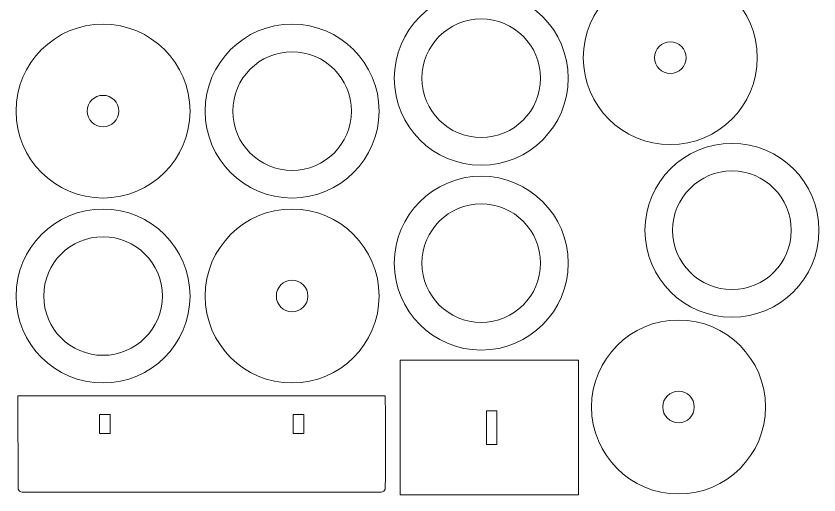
# Model space of a CAD drawing. Header units: centimetres. Extents: x -88 to 26, y -44 to -14.
# Drawn here: x 5.51 to 25.04, y -43.51 to -31.85 of the extents above; entities that cross this region are included whole.
import ezdxf

# ---------------------------------------------------------------- set-up
doc = ezdxf.new("R2010")
doc.units = ezdxf.units.CM
doc.header["$MEASUREMENT"] = 0
doc.layers.add('Camada 1', color=7, linetype='Continuous')

msp = doc.modelspace()

# ---------------------------------------------------------------- linework, layer by layer
at = {"layer": 'Camada 1', "lineweight": 9}
for points, knots in [([(21.42527, -30.75027), (22.59386, -30.75027), (23.54119, -31.6976), (23.54119, -32.86619), (23.54119, -32.86619), (23.54119, -34.03478), (22.59386, -34.98211), (21.42527, -34.98211), (21.42527, -34.98211), (20.25668, -34.98211), (19.30935, -34.03478), (19.30935, -32.86619), (19.30935, -32.86619), (19.30935, -31.6976), (20.25668, -30.75027), (21.42527, -30.75027)], [0, 0, 0, 0, 0.2, 0.2, 0.2, 0.2, 0.4, 0.4, 0.4, 0.4, 0.6, 0.6, 0.6, 0.6, 1, 1, 1, 1]), ([(16.82527, -31.25027), (17.99386, -31.25027), (18.94119, -32.1976), (18.94119, -33.36619), (18.94119, -33.36619), (18.94119, -34.53478), (17.99386, -35.48211), (16.82527, -35.48211), (16.82527, -35.48211), (15.65668, -35.48211), (14.70935, -34.53478), (14.70935, -33.36619), (14.70935, -33.36619), (14.70935, -32.1976), (15.65668, -31.25027), (16.82527, -31.25027)], [0, 0, 0, 0, 0.2, 0.2, 0.2, 0.2, 0.4, 0.4, 0.4, 0.4, 0.6, 0.6, 0.6, 0.6, 1, 1, 1, 1]), ([(16.82527, -31.92348), (17.62206, -31.92348), (18.26798, -32.5694), (18.26798, -33.36619), (18.26798, -33.36619), (18.26798, -34.16298), (17.62206, -34.8089), (16.82527, -34.8089), (16.82527, -34.8089), (16.02848, -34.8089), (15.38256, -34.16298), (15.38256, -33.36619), (15.38256, -33.36619), (15.38256, -32.5694), (16.02848, -31.92348), (16.82527, -31.92348)], [0, 0, 0, 0, 0.2, 0.2, 0.2, 0.2, 0.4, 0.4, 0.4, 0.4, 0.6, 0.6, 0.6, 0.6, 1, 1, 1, 1]), ([(7.62527, -32.05027), (8.79386, -32.05027), (9.74119, -32.9976), (9.74119, -34.16619), (9.74119, -34.16619), (9.74119, -35.33478), (8.79386, -36.28211), (7.62527, -36.28211), (7.62527, -36.28211), (6.45668, -36.28211), (5.50935, -35.33478), (5.50935, -34.16619), (5.50935, -34.16619), (5.50935, -32.9976), (6.45668, -32.05027), (7.62527, -32.05027)], [0, 0, 0, 0, 0.2, 0.2, 0.2, 0.2, 0.4, 0.4, 0.4, 0.4, 0.6, 0.6, 0.6, 0.6, 1, 1, 1, 1]), ([(12.22527, -32.05027), (13.39386, -32.05027), (14.34119, -32.9976), (14.34119, -34.16619), (14.34119, -34.16619), (14.34119, -35.33478), (13.39386, -36.28211), (12.22527, -36.28211), (12.22527, -36.28211), (11.05668, -36.28211), (10.10935, -35.33478), (10.10935, -34.16619), (10.10935, -34.16619), (10.10935, -32.9976), (11.05668, -32.05027), (12.22527, -32.05027)], [0, 0, 0, 0, 0.2, 0.2, 0.2, 0.2, 0.4, 0.4, 0.4, 0.4, 0.6, 0.6, 0.6, 0.6, 1, 1, 1, 1]), ([(21.42527, -32.48219), (21.63734, -32.48219), (21.80927, -32.65412), (21.80927, -32.86619), (21.80927, -32.86619), (21.80927, -33.07826), (21.63734, -33.25019), (21.42527, -33.25019), (21.42527, -33.25019), (21.2132, -33.25019), (21.04127, -33.07826), (21.04127, -32.86619), (21.04127, -32.86619), (21.04127, -32.65412), (21.2132, -32.48219), (21.42527, -32.48219)], [0, 0, 0, 0, 0.2, 0.2, 0.2, 0.2, 0.4, 0.4, 0.4, 0.4, 0.6, 0.6, 0.6, 0.6, 1, 1, 1, 1]), ([(12.22527, -32.72348), (13.02206, -32.72348), (13.66798, -33.3694), (13.66798, -34.16619), (13.66798, -34.16619), (13.66798, -34.96298), (13.02206, -35.6089), (12.22527, -35.6089), (12.22527, -35.6089), (11.42848, -35.6089), (10.78256, -34.96298), (10.78256, -34.16619), (10.78256, -34.16619), (10.78256, -33.3694), (11.42848, -32.72348), (12.22527, -32.72348)], [0, 0, 0, 0, 0.2, 0.2, 0.2, 0.2, 0.4, 0.4, 0.4, 0.4, 0.6, 0.6, 0.6, 0.6, 1, 1, 1, 1]), ([(7.62527, -33.78219), (7.83734, -33.78219), (8.00927, -33.95412), (8.00927, -34.16619), (8.00927, -34.16619), (8.00927, -34.37826), (7.83734, -34.55019), (7.62527, -34.55019), (7.62527, -34.55019), (7.4132, -34.55019), (7.24127, -34.37826), (7.24127, -34.16619), (7.24127, -34.16619), (7.24127, -33.95412), (7.4132, -33.78219), (7.62527, -33.78219)], [0, 0, 0, 0, 0.2, 0.2, 0.2, 0.2, 0.4, 0.4, 0.4, 0.4, 0.6, 0.6, 0.6, 0.6, 1, 1, 1, 1]), ([(22.92527, -34.95027), (24.09386, -34.95027), (25.04119, -35.8976), (25.04119, -37.06619), (25.04119, -37.06619), (25.04119, -38.23478), (24.09386, -39.18211), (22.92527, -39.18211), (22.92527, -39.18211), (21.75668, -39.18211), (20.80935, -38.23478), (20.80935, -37.06619), (20.80935, -37.06619), (20.80935, -35.8976), (21.75668, -34.95027), (22.92527, -34.95027)], [0, 0, 0, 0, 0.2, 0.2, 0.2, 0.2, 0.4, 0.4, 0.4, 0.4, 0.6, 0.6, 0.6, 0.6, 1, 1, 1, 1]), ([(22.92527, -35.62348), (23.72206, -35.62348), (24.36798, -36.2694), (24.36798, -37.06619), (24.36798, -37.06619), (24.36798, -37.86298), (23.72206, -38.5089), (22.92527, -38.5089), (22.92527, -38.5089), (22.12848, -38.5089), (21.48256, -37.86298), (21.48256, -37.06619), (21.48256, -37.06619), (21.48256, -36.2694), (22.12848, -35.62348), (22.92527, -35.62348)], [0, 0, 0, 0, 0.2, 0.2, 0.2, 0.2, 0.4, 0.4, 0.4, 0.4, 0.6, 0.6, 0.6, 0.6, 1, 1, 1, 1]), ([(16.82527, -35.75027), (17.99386, -35.75027), (18.94119, -36.6976), (18.94119, -37.86619), (18.94119, -37.86619), (18.94119, -39.03478), (17.99386, -39.98211), (16.82527, -39.98211), (16.82527, -39.98211), (15.65668, -39.98211), (14.70935, -39.03478), (14.70935, -37.86619), (14.70935, -37.86619), (14.70935, -36.6976), (15.65668, -35.75027), (16.82527, -35.75027)], [0, 0, 0, 0, 0.2, 0.2, 0.2, 0.2, 0.4, 0.4, 0.4, 0.4, 0.6, 0.6, 0.6, 0.6, 1, 1, 1, 1]), ([(16.82527, -36.42348), (17.62206, -36.42348), (18.26798, -37.0694), (18.26798, -37.86619), (18.26798, -37.86619), (18.26798, -38.66298), (17.62206, -39.3089), (16.82527, -39.3089), (16.82527, -39.3089), (16.02848, -39.3089), (15.38256, -38.66298), (15.38256, -37.86619), (15.38256, -37.86619), (15.38256, -37.0694), (16.02848, -36.42348), (16.82527, -36.42348)], [0, 0, 0, 0, 0.2, 0.2, 0.2, 0.2, 0.4, 0.4, 0.4, 0.4, 0.6, 0.6, 0.6, 0.6, 1, 1, 1, 1]), ([(7.62527, -36.55027), (8.79386, -36.55027), (9.74119, -37.4976), (9.74119, -38.66619), (9.74119, -38.66619), (9.74119, -39.83478), (8.79386, -40.78211), (7.62527, -40.78211), (7.62527, -40.78211), (6.45668, -40.78211), (5.50935, -39.83478), (5.50935, -38.66619), (5.50935, -38.66619), (5.50935, -37.4976), (6.45668, -36.55027), (7.62527, -36.55027)], [0, 0, 0, 0, 0.2, 0.2, 0.2, 0.2, 0.4, 0.4, 0.4, 0.4, 0.6, 0.6, 0.6, 0.6, 1, 1, 1, 1]), ([(12.22527, -36.55027), (13.39386, -36.55027), (14.34119, -37.4976), (14.34119, -38.66619), (14.34119, -38.66619), (14.34119, -39.83478), (13.39386, -40.78211), (12.22527, -40.78211), (12.22527, -40.78211), (11.05668, -40.78211), (10.10935, -39.83478), (10.10935, -38.66619), (10.10935, -38.66619), (10.10935, -37.4976), (11.05668, -36.55027), (12.22527, -36.55027)], [0, 0, 0, 0, 0.2, 0.2, 0.2, 0.2, 0.4, 0.4, 0.4, 0.4, 0.6, 0.6, 0.6, 0.6, 1, 1, 1, 1]), ([(7.62527, -37.22348), (8.42206, -37.22348), (9.06798, -37.8694), (9.06798, -38.66619), (9.06798, -38.66619), (9.06798, -39.46298), (8.42206, -40.1089), (7.62527, -40.1089), (7.62527, -40.1089), (6.82848, -40.1089), (6.18256, -39.46298), (6.18256, -38.66619), (6.18256, -38.66619), (6.18256, -37.8694), (6.82848, -37.22348), (7.62527, -37.22348)], [0, 0, 0, 0, 0.2, 0.2, 0.2, 0.2, 0.4, 0.4, 0.4, 0.4, 0.6, 0.6, 0.6, 0.6, 1, 1, 1, 1]), ([(12.22527, -38.28219), (12.43734, -38.28219), (12.60927, -38.45412), (12.60927, -38.66619), (12.60927, -38.66619), (12.60927, -38.87826), (12.43734, -39.05019), (12.22527, -39.05019), (12.22527, -39.05019), (12.0132, -39.05019), (11.84127, -38.87826), (11.84127, -38.66619), (11.84127, -38.66619), (11.84127, -38.45412), (12.0132, -38.28219), (12.22527, -38.28219)], [0, 0, 0, 0, 0.2, 0.2, 0.2, 0.2, 0.4, 0.4, 0.4, 0.4, 0.6, 0.6, 0.6, 0.6, 1, 1, 1, 1]), ([(21.62527, -39.25027), (22.79386, -39.25027), (23.74119, -40.1976), (23.74119, -41.36619), (23.74119, -41.36619), (23.74119, -42.53478), (22.79386, -43.48211), (21.62527, -43.48211), (21.62527, -43.48211), (20.45668, -43.48211), (19.50935, -42.53478), (19.50935, -41.36619), (19.50935, -41.36619), (19.50935, -40.1976), (20.45668, -39.25027), (21.62527, -39.25027)], [0, 0, 0, 0, 0.2, 0.2, 0.2, 0.2, 0.4, 0.4, 0.4, 0.4, 0.6, 0.6, 0.6, 0.6, 1, 1, 1, 1]), ([(14.85681, -40.22536), (14.85681, -40.22536), (19.19372, -40.22536), (19.19372, -40.22536), (19.19372, -40.22536), (19.19372, -40.22536), (19.19372, -43.50701), (19.19372, -43.50701), (19.19372, -43.50701), (19.19372, -43.50701), (14.85681, -43.50701), (14.85681, -43.50701), (14.85681, -43.50701), (14.85681, -43.50701), (14.85681, -40.22536), (14.85681, -40.22536)], [0, 0, 0, 0, 0.2, 0.2, 0.2, 0.2, 0.4, 0.4, 0.4, 0.4, 0.6, 0.6, 0.6, 0.6, 1, 1, 1, 1]), ([(21.62527, -40.98219), (21.83734, -40.98219), (22.00927, -41.15412), (22.00927, -41.36619), (22.00927, -41.36619), (22.00927, -41.57826), (21.83734, -41.75019), (21.62527, -41.75019), (21.62527, -41.75019), (21.4132, -41.75019), (21.24127, -41.57826), (21.24127, -41.36619), (21.24127, -41.36619), (21.24127, -41.15412), (21.4132, -40.98219), (21.62527, -40.98219)], [0, 0, 0, 0, 0.2, 0.2, 0.2, 0.2, 0.4, 0.4, 0.4, 0.4, 0.6, 0.6, 0.6, 0.6, 1, 1, 1, 1]), ([(14.48888, -43.3632), (14.49868, -43.28867), (14.49235, -41.34294), (14.49235, -41.0936), (14.49235, -41.0936), (14.49235, -41.0936), (5.55617, -41.0936), (5.55617, -41.0936), (5.55617, -41.0936), (5.55617, -41.0936), (5.55965, -43.3632), (5.55965, -43.3632), (5.55965, -43.3632), (5.57165, -43.40796), (5.61081, -43.43568), (5.65814, -43.43878), (5.65814, -43.43878), (5.65814, -43.43878), (14.39038, -43.43878), (14.39038, -43.43878), (14.39038, -43.43878), (14.44522, -43.43519), (14.46982, -43.40916), (14.48888, -43.3632)], [0, 0, 0, 0, 0.14285714, 0.14285714, 0.14285714, 0.14285714, 0.28571429, 0.28571429, 0.28571429, 0.28571429, 0.42857143, 0.42857143, 0.42857143, 0.42857143, 0.57142857, 0.57142857, 0.57142857, 0.57142857, 0.71428571, 0.71428571, 0.71428571, 0.71428571, 1, 1, 1, 1]), ([(7.79737, -42.00775), (7.79737, -42.00775), (7.79737, -41.55067), (7.79737, -41.55067), (7.79737, -41.55067), (7.79737, -41.55067), (7.54244, -41.55067), (7.54244, -41.55067), (7.54244, -41.55067), (7.54244, -41.55067), (7.54244, -42.00775), (7.54244, -42.00775), (7.54244, -42.00775), (7.54244, -42.00775), (7.79737, -42.00775), (7.79737, -42.00775)], [0, 0, 0, 0, 0.2, 0.2, 0.2, 0.2, 0.4, 0.4, 0.4, 0.4, 0.6, 0.6, 0.6, 0.6, 1, 1, 1, 1]), ([(12.25116, -41.55067), (12.25116, -41.55067), (12.50609, -41.55067), (12.50609, -41.55067), (12.50609, -41.55067), (12.50609, -41.55067), (12.50609, -42.00775), (12.50609, -42.00775), (12.50609, -42.00775), (12.50609, -42.00775), (12.25116, -42.00775), (12.25116, -42.00775), (12.25116, -42.00775), (12.25116, -42.00775), (12.25116, -41.55067), (12.25116, -41.55067)], [0, 0, 0, 0, 0.2, 0.2, 0.2, 0.2, 0.4, 0.4, 0.4, 0.4, 0.6, 0.6, 0.6, 0.6, 1, 1, 1, 1]), ([(17.20743, -41.45601), (17.20743, -41.45601), (16.95247, -41.45602), (16.95247, -41.45602), (16.95247, -41.45602), (16.95247, -41.45602), (16.9525, -42.27643), (16.9525, -42.27643), (16.9525, -42.27643), (16.9525, -42.27643), (17.20743, -42.27643), (17.20743, -42.27643), (17.20743, -42.27643), (17.20743, -42.27643), (17.20743, -41.45601), (17.20743, -41.45601)], [0, 0, 0, 0, 0.2, 0.2, 0.2, 0.2, 0.4, 0.4, 0.4, 0.4, 0.6, 0.6, 0.6, 0.6, 1, 1, 1, 1])]:
    msp.add_open_spline(points, degree=3, knots=knots, dxfattribs=at)

doc.saveas('drawing.dxf')
